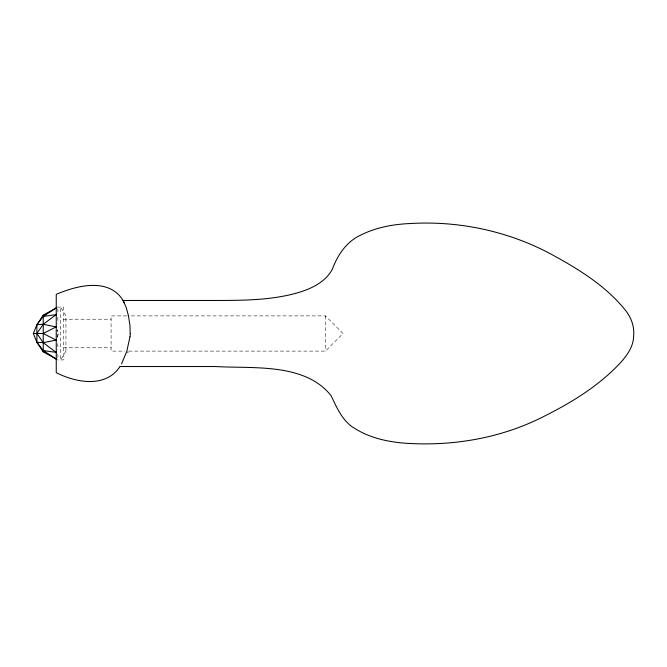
<?xml version="1.0" encoding="UTF-8"?>
<svg xmlns="http://www.w3.org/2000/svg" width="667" height="667" viewBox="0 0 667 667"><rect width="100%" height="100%" fill="white"/><g stroke="black" fill="none" stroke-linecap="round" stroke-linejoin="round"><path stroke-width="0.5" stroke-dasharray="3.33 2.5" d="M128.781 351.109L325.438 351.109L343.046 333.5L325.438 315.891L127.739 315.891M57.27 307.078L63.39 307.078L63.39 359.922L57.27 359.922M126.697 315.891L111.089 315.891L111.089 351.109L124.612 351.109M63.39 319.218L111.089 319.218M63.39 347.782L111.089 347.782M325.438 315.891L325.438 351.109M57.512 354.377A12.69 5.77 27.8 0 1 57.512 358.054M57.537 343.622A14.307 10.855 47.7 0 1 57.537 349.625M57.537 317.375A14.307 10.855 -47.7 0 1 57.537 323.378M57.512 308.946A12.69 5.77 -27.7 0 1 57.512 312.623M65.933 351.109L60.647 359.922L60.647 307.078L65.933 315.891L65.933 351.109M57.512 337.177A12.69 11.547 -90 0 0 57.512 329.823A12.69 11.547 90 0 1 57.512 337.177"/><path stroke-width="1" d="M130.182 333.5L129.932 325.379L128.473 315.733L126.18 307.462L123.12 300.5L124.529 303.343M129.94 336.802L126.83 351.226L121.519 363.932M56.387 359.113L43.23 351.876L36.885 342.279L33.35 333.5L36.885 324.721L43.23 315.124L56.387 307.887M119.726 366.892C105.578 388.252 75.604 382.608 56.245 372.636L56.245 294.364C76.53 285.668 108.421 277.28 122.87 300.108M56.095 358.954L43.23 350.584L36.885 342.279L36.885 324.721L43.23 316.416L56.095 308.046M33.35 333.5L43.23 333.5L56.095 326.905L43.23 324.312L36.885 324.721M43.23 316.416L56.095 314.641L43.23 324.312L36.885 333.5L43.23 342.688L56.095 352.359L43.23 350.584M123.103 300.475L215.358 300.475C243.588 300.383 272.469 300.433 299.75 292.163C312.506 288.161 325.779 281.574 332.308 269.268C337.635 254.952 346.715 241.312 361.105 234.917C376.138 227.439 392.996 224.304 409.671 223.562C458.979 220.535 508.729 231.174 552.176 254.736C579.098 269.451 606.236 286.185 625.596 310.472C631.382 317.7 634.559 326.88 633.617 336.168C633.55 345.648 628.039 353.902 622.144 360.872C600.242 385.192 571.719 402.543 542.663 417.025C499.967 438.544 451.551 446.548 404.044 443.121C387.077 441.671 369.801 437.835 355.203 428.706C342.663 421.636 336.993 407.987 331.107 395.681C304.736 362.456 252.743 368.801 215.358 366.525L119.985 366.525M36.885 342.279L43.23 342.688L56.095 340.095L43.23 333.5M43.23 315.124L43.23 351.876M130.257 333.5A27.58 15.241 -87.7 0 1 130.015 336.818M127.806 352.451A29.548 1.051 -65.3 0 1 127.997 352.018M56.57 314.224A12.69 5.77 -27.8 0 1 56.261 314.632M56.261 307.929A12.69 5.77 -27.8 0 1 56.57 308.096M56.22 314.532A14.307 10.855 -47.7 0 1 56.52 314.991M56.52 326.321A14.307 10.855 -47.7 0 1 56.22 326.947M56.22 340.053A14.307 10.855 47.7 0 1 56.52 340.679M56.52 352.009A14.307 10.855 47.7 0 1 56.22 352.468M56.57 358.904A12.69 5.77 27.8 0 1 56.261 359.071M56.261 352.368A12.69 5.77 27.8 0 1 56.57 352.776M56.261 326.788A12.69 11.547 90 0 1 56.57 327.372M56.57 339.628A12.69 11.547 90 0 1 56.261 340.212"/></g></svg>
